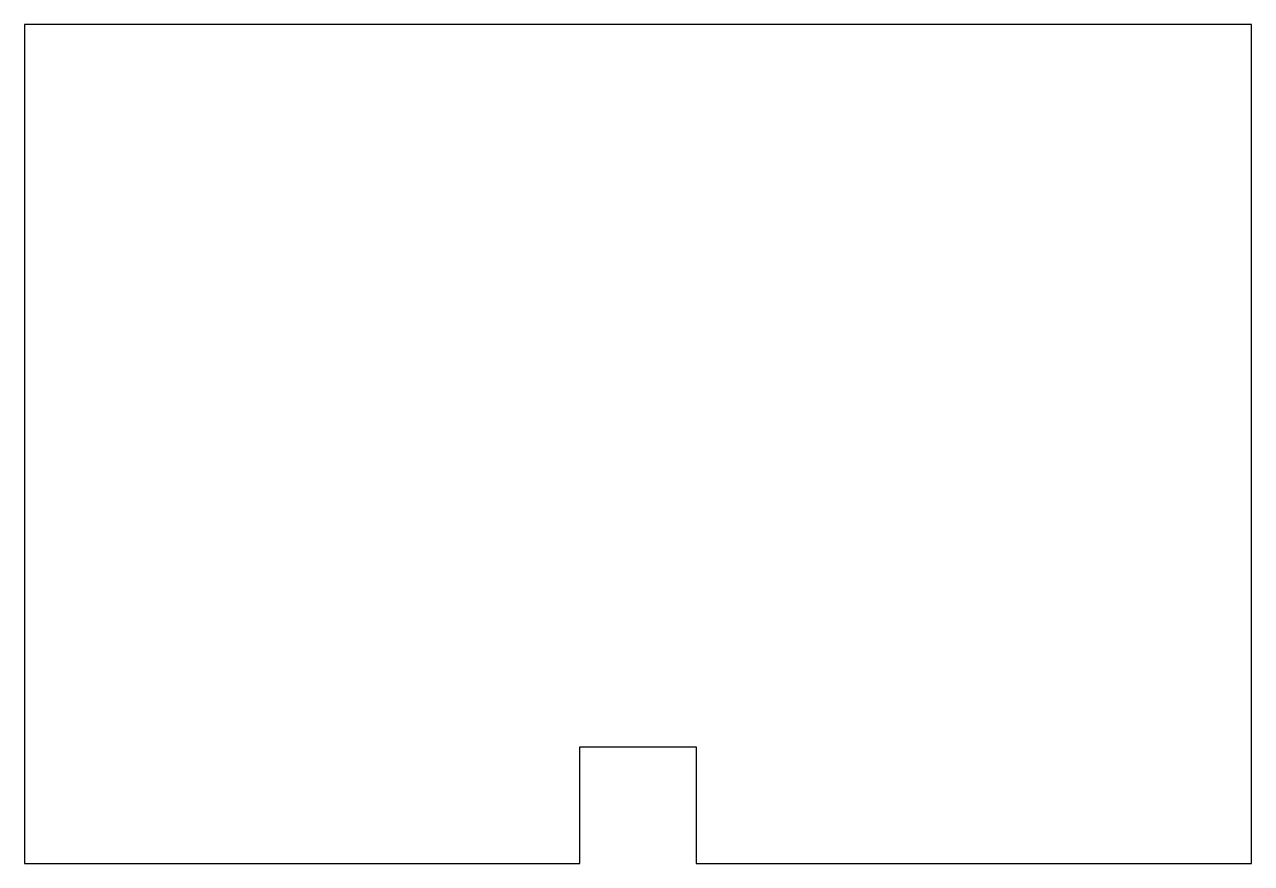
# Model space of a CAD drawing. Extents: x -79 to 79, y -54 to 54.
import ezdxf

# ---------------------------------------------------------------- set-up
doc = ezdxf.new("R2010")
doc.units = 0
doc.layers.get('0').update_dxf_attribs({"linetype": 'CONTINUOUS'})

msp = doc.modelspace()

# ---------------------------------------------------------------- linework, layer by layer
msp.add_lwpolyline([(7.5, -39), (7.5, -54), (79, -54), (79, 54), (-79, 54), (-79, -54), (-7.5, -54), (-7.5, -39)], close=True)

doc.saveas('drawing.dxf')
